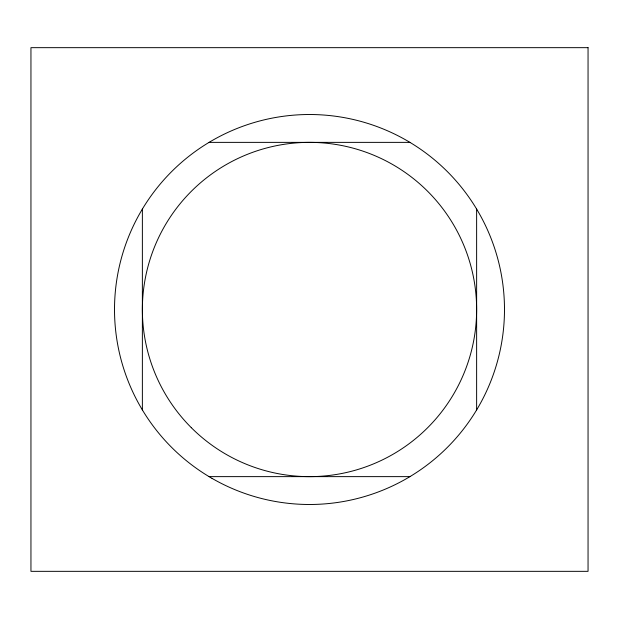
<?xml version="1.0" encoding="UTF-8"?>
<svg xmlns="http://www.w3.org/2000/svg" width="619" height="619" viewBox="0 0 619 619"><rect width="100%" height="100%" fill="white"/><g stroke="black" fill="none" stroke-linecap="round" stroke-linejoin="round"><path stroke-width="0.93" d="M209.029 142.37L409.971 142.37M209.029 476.63L409.971 476.63M476.63 209.029L476.63 409.971M142.37 209.029L142.37 409.971M588.05 47.663L30.95 47.663L30.95 571.337L588.05 571.337L588.05 47.663M212.008 478.363A194.985 194.985 0 0 0 504.485 309.5A194.985 194.985 0 0 0 212.008 140.637A194.985 194.985 0 0 0 212.008 478.363M191.317 427.683A167.13 167.13 0 0 0 470.935 352.753A167.13 167.13 0 0 0 266.247 148.065A167.13 167.13 0 0 0 191.317 427.683"/></g></svg>
